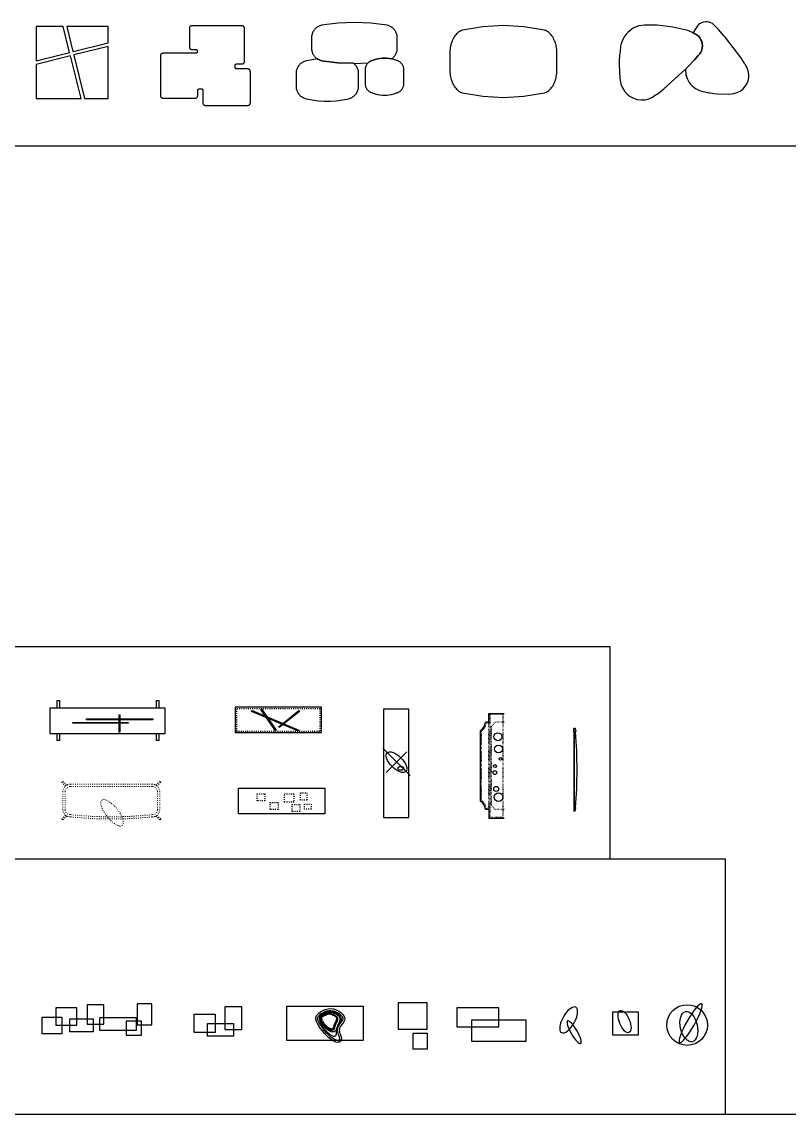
# Model space of a CAD drawing. Extents: x 185064 to 343242, y -369192 to -264966.
# Drawn here: x 218644 to 229290, y -348109 to -332962 of the extents above; entities that cross this region are included whole.
import ezdxf

# ---------------------------------------------------------------- set-up
doc = ezdxf.new("R2010")
doc.units = 0
doc.linetypes.add('ACAD_ISO03W100', pattern=[30, 12, -18])
doc.layers.add('1-门窗线', color=8, linetype='Continuous', lineweight=30)
doc.layers.add('FURN', color=1, linetype='Continuous')
doc.layers.add('J-家具', color=1, linetype='Continuous')

# ---------------------------------------------------------------- blocks, each defined once
blk = doc.blocks.new('A$C598F30D3')
at = {"color": 3, "ltscale": 0.25}
for p, q in [((-543, 21), (-493, 27)), ((-543, 0), (608, 0)), ((-492, 0), (-492, 27)), ((557, 0), (557, 27)), ((608, 21), (558, 27))]:
    blk.add_line(p, q, dxfattribs=at)
at = {"color": 8, "ltscale": 0.25}
for p, q in [((-541, 0), (-540, 2)), ((-495, 2), (-540, 2)), ((-494, 0), (-495, 2)), ((-493, 0), (-493, 27)), ((-493, 5), (558, 5)), ((558, 0), (558, 27)), ((560, 0), (561, 2)), ((561, 2), (605, 2)), ((606, 0), (605, 2))]:
    blk.add_line(p, q, dxfattribs=at)
at = {"color": 6, "ltscale": 0.25}
blk.add_line((558, 0), (558, 27), dxfattribs=at)
at = {"color": 3, "ltscale": 0.25}
for points in [[(-543, 0), (-543, 21)], [(608, 21), (608, 0)]]:
    blk.add_lwpolyline(points, dxfattribs=at)
blk.add_arc((33, -6992), 7038, 85.7199, 94.2801, dxfattribs=at)
blk = doc.blocks.new('A$C27C93FC5')
at = {"layer": '1-门窗线', "color": 3, "start_tangent": (0.37179, 0.928317), "end_tangent": (0.37179, 0.928317)}
blk.add_spline([(463, 278, 360025), (454, 343, 360025), (367, 345, 360025), (293, 326, 360025), (147, 402, 360025), (4, 244, 360025), (26, 99, 360025), (120, 0, 360025), (236, 42, 360025), (463, 278, 360025)], degree=3, dxfattribs=at)
at = {"layer": 'FURN', "color": 8, "lineweight": -2, "ltscale": 3}
blk.add_lwpolyline([(77, 94), (80, 90), (83, 85), (86, 81), (89, 76), (93, 72), (96, 68), (100, 64), (103, 60), (107, 57), (110, 54), (114, 51), (118, 50), (122, 48), (127, 48), (133, 48), (140, 48), (147, 50), (155, 52), (164, 55), (173, 58), (182, 61), (192, 65), (201, 69), (210, 73), (219, 78), (227, 82), (235, 86), (243, 91), (250, 95), (257, 100), (264, 105), (271, 111), (278, 116), (285, 122), (292, 128), (298, 134), (305, 140), (312, 147), (318, 153), (325, 160), (332, 167), (338, 175), (345, 182), (351, 189), (356, 197), (361, 203), (366, 210), (370, 217), (374, 223), (376, 228), (378, 234), (380, 239), (381, 244), (381, 248), (381, 253), (381, 257), (380, 261), (379, 265), (377, 269), (375, 273), (373, 276), (370, 279), (366, 282), (363, 284), (359, 285), (354, 287), (349, 287), (344, 288), (338, 288), (333, 289), (327, 289), (321, 289), (316, 290), (310, 290), (304, 291), (298, 292), (293, 293), (287, 295), (282, 296), (276, 297), (270, 299), (265, 301), (260, 303), (254, 305), (249, 307), (243, 310), (237, 313), (232, 315), (226, 318), (220, 322), (215, 325), (209, 328), (203, 332), (197, 335), (191, 338), (185, 342), (179, 345), (173, 348), (167, 351), (160, 353), (154, 354), (148, 355), (141, 355), (135, 354), (128, 352), (121, 348), (115, 344), (108, 340), (101, 334), (95, 328), (88, 321), (82, 315), (76, 308), (71, 300), (66, 293), (61, 285), (57, 277), (53, 269), (50, 260), (47, 251), (45, 242), (44, 233), (43, 223), (42, 214), (42, 205), (42, 197), (42, 189), (43, 182), (44, 175), (45, 170), (46, 165), (47, 161), (48, 158), (49, 154), (50, 151), (52, 148), (53, 145), (54, 142), (56, 139), (57, 136), (59, 133), (60, 130), (61, 126), (63, 123), (64, 120), (66, 116), (67, 113), (69, 109), (71, 106), (73, 102), (75, 98)], close=True, dxfattribs=at)
for points in [[(310, 193), (308, 189, -0.006749), (307, 188), (304, 183, -0.006353), (303, 182), (300, 176, -0.006341), (300, 175), (296, 170, -0.006619), (295, 169), (291, 163, -0.007161), (291, 162), (286, 156, -0.007978), (285, 155), (281, 150, -0.00912), (280, 148), (275, 143, -0.010385), (274, 142), (269, 137, -0.010709), (268, 135), (263, 130, -0.010546), (262, 129), (257, 124, -0.010146), (255, 123), (250, 119, -0.009531), (249, 118), (243, 113, -0.008739), (242, 112), (236, 108, -0.007818), (235, 107), (229, 103, -0.00682), (228, 103), (222, 99, -0.005886), (221, 98), (214, 94, -0.005473), (214, 94), (207, 90, -0.005482), (206, 89), (199, 85, -0.005835), (198, 85), (191, 82, -0.006602), (190, 81), (184, 78, -0.007956), (183, 77), (176, 74, -0.010271), (175, 74), (169, 72, -0.014363), (167, 71), (162, 69, -0.022711), (158, 68), (154, 67, -0.03946), (147, 66), (143, 66, -0.061192), (132, 66), (129, 67, -0.075222), (116, 71), (113, 72, -0.06769), (104, 79), (101, 82, -0.046789), (95, 88), (93, 91, -0.027719), (90, 95), (88, 100, -0.014793), (86, 102), (83, 108, -0.007153), (83, 109), (80, 115, -0.004086), (79, 116), (76, 124, -0.002721), (76, 124), (72, 132, -0.001918), (72, 132), (69, 141, -0.001395), (68, 141), (65, 149, -0.00102), (65, 149), (62, 157, -0.000713), (62, 157), (59, 164, -0.000406), (59, 164), (56, 170, -0.0011), (56, 171), (54, 175, -0.008144), (53, 177), (52, 181, -0.022084), (51, 184), (50, 188, -0.039952), (49, 195), (48, 197, -0.049456), (48, 206), (48, 209, -0.040205), (50, 216), (50, 219, -0.022314), (52, 223), (53, 227, -0.008242), (53, 228), (55, 233, -0.001335), (55, 233), (58, 239, -0.001509), (58, 240), (61, 247, -0.002652), (61, 247), (64, 255, -0.003799), (65, 256), (68, 264, -0.005207), (68, 265), (72, 273, -0.007165), (73, 274), (77, 282, -0.01016), (77, 283), (81, 291, -0.015186), (83, 293), (87, 299, -0.023282), (89, 303), (93, 308, -0.031125), (96, 312), (100, 316, -0.038875), (105, 320), (109, 323, -0.045554), (116, 327), (120, 329, -0.048254), (128, 332), (131, 333, -0.04502), (139, 334), (143, 335, -0.036816), (150, 335), (153, 334, -0.026445), (158, 334), (162, 333, -0.017339), (165, 333), (169, 332, -0.013548), (171, 331), (175, 330, -0.011131), (177, 329), (181, 328, -0.008917), (183, 327), (187, 325, -0.006934), (188, 325), (193, 323, -0.005184), (194, 323), (198, 321, -0.003655), (199, 320), (204, 318, -0.002324), (204, 318), (209, 315, -0.001161), (209, 315), (215, 313, -0.000115), (215, 313), (220, 310), (226, 307), (231, 305), (236, 302), (241, 300), (246, 298), (249, 297), (253, 296), (256, 295), (259, 294), (262, 293), (265, 293), (269, 292, -0.001981), (269, 292), (272, 291, -0.00643), (273, 291), (276, 290, -0.011698), (278, 289), (281, 289, -0.016152), (283, 288), (286, 287, -0.021124), (289, 285), (291, 285, -0.027134), (295, 282), (297, 281, -0.033842), (302, 278), (303, 276, -0.040231), (308, 271), (310, 270, -0.044577), (314, 264), (315, 262, -0.04524), (319, 255), (319, 253, -0.042784), (321, 246), (322, 244, -0.039971), (322, 237), (323, 235, -0.034721), (322, 229), (322, 227, -0.028249), (321, 222), (321, 219, -0.02214), (320, 215), (319, 212, -0.017055), (318, 210), (316, 206, -0.01307), (315, 204), (314, 201, -0.010028), (313, 199), (311, 195, -0.007834)], [(291, 189), (289, 184, -0.006749), (288, 183), (285, 178, -0.006353), (285, 178), (282, 172, -0.006341), (281, 172), (278, 166, -0.006619), (277, 166), (273, 160, -0.007161), (273, 159), (269, 154, -0.007978), (268, 153), (264, 147, -0.00912), (263, 147), (259, 141, -0.010385), (258, 140), (253, 135, -0.010709), (252, 134), (247, 130, -0.010546), (247, 129), (242, 124, -0.010146), (241, 123), (236, 119, -0.009531), (235, 118), (229, 114, -0.008739), (228, 114), (223, 109, -0.007818), (222, 109), (216, 105, -0.00682), (215, 104), (209, 100, -0.005886), (209, 100), (202, 96, -0.005473), (201, 96), (195, 92, -0.005482), (194, 92), (187, 88, -0.005835), (187, 88), (180, 84, -0.006602), (179, 84), (173, 81, -0.007956), (172, 80), (166, 77, -0.010271), (165, 77), (159, 75, -0.014363), (158, 74), (153, 73, -0.022711), (151, 72), (146, 71, -0.03946), (142, 70), (139, 70, -0.061192), (132, 70), (129, 71, -0.075222), (121, 73), (119, 75, -0.06769), (113, 79), (110, 81, -0.046789), (107, 85), (104, 88, -0.027719), (103, 91), (100, 95, -0.014793), (99, 97), (96, 102, -0.007153), (96, 103), (93, 110, -0.004086), (93, 110), (89, 117, -0.002721), (89, 118), (86, 126, -0.001918), (86, 126), (82, 134, -0.001395), (82, 134), (78, 143, -0.00102), (78, 143), (75, 151, -0.000713), (75, 151), (72, 158, -0.000406), (72, 158), (70, 164, -0.0011), (69, 164), (67, 169, -0.008144), (67, 170), (66, 173, -0.022084), (65, 176), (64, 179, -0.039952), (63, 183), (63, 186, -0.049456), (63, 191), (63, 194, -0.040205), (64, 198), (65, 201, -0.022314), (65, 204), (67, 207, -0.008242), (67, 208), (69, 213, -0.001335), (69, 213), (71, 219, -0.001509), (72, 219), (74, 227, -0.002652), (74, 227), (78, 235, -0.003799), (78, 235), (81, 243, -0.005207), (82, 244), (85, 252, -0.007165), (86, 252), (90, 260, -0.01016), (90, 261), (94, 268, -0.015186), (95, 270), (99, 276, -0.023282), (100, 278), (104, 283, -0.031125), (106, 286), (110, 289, -0.038875), (113, 292), (117, 295, -0.045554), (121, 297), (125, 299, -0.048254), (129, 301), (133, 302, -0.04502), (138, 303), (141, 303, -0.036816), (145, 303), (149, 303, -0.026445), (152, 303), (156, 302, -0.017339), (158, 302), (161, 301, -0.013548), (163, 300), (167, 299, -0.011131), (168, 299), (172, 297, -0.008917), (173, 297), (177, 295, -0.006934), (178, 295), (183, 293, -0.005184), (183, 293), (188, 291, -0.003655), (188, 290), (193, 288, -0.002324), (193, 288), (198, 286, -0.001161), (198, 286), (204, 283, -0.000115), (204, 283), (209, 280), (215, 278), (220, 275), (226, 273), (231, 270), (236, 268), (240, 267), (244, 265), (248, 264), (251, 263), (255, 262), (258, 262), (262, 261, -0.001981), (262, 261), (265, 260, -0.00643), (266, 260), (269, 259, -0.011698), (270, 259), (272, 258, -0.016152), (274, 257), (276, 257, -0.021124), (278, 256), (280, 255, -0.027134), (283, 253), (284, 252, -0.033842), (287, 250), (289, 249, -0.040231), (292, 246), (293, 245, -0.044577), (296, 241), (297, 240, -0.04524), (299, 235), (299, 234, -0.042784), (301, 229), (301, 227, -0.039971), (301, 223), (301, 221, -0.034721), (301, 217), (301, 215, -0.028249), (301, 212), (300, 210, -0.02214), (299, 207), (298, 205, -0.017055), (298, 203), (297, 200, -0.01307), (296, 198), (294, 195, -0.010028), (294, 194), (292, 189, -0.007834)]]:
    blk.add_lwpolyline(points, format="xyb", close=True, dxfattribs=at)
at = {"layer": 'FURN', "color": 3, "lineweight": -2, "ltscale": 3}
blk.add_lwpolyline([(273, 193), (271, 188, -0.006749), (271, 188), (268, 183, -0.006353), (267, 183), (264, 177, -0.006341), (264, 177), (260, 172, -0.006619), (260, 171), (256, 166, -0.007161), (256, 165), (252, 160, -0.007978), (251, 159), (247, 154, -0.00912), (247, 153), (242, 148, -0.010385), (242, 147), (237, 142, -0.010709), (237, 142), (232, 137, -0.010546), (231, 137), (226, 132, -0.010146), (226, 132), (221, 127, -0.009531), (220, 127), (215, 123, -0.008739), (214, 122), (209, 118, -0.007818), (208, 118), (202, 114, -0.00682), (202, 114), (196, 110, -0.005886), (195, 110), (189, 106, -0.005473), (189, 105), (182, 101, -0.005482), (181, 101), (175, 98, -0.005835), (174, 97), (168, 94, -0.006602), (167, 94), (161, 91, -0.007956), (160, 90), (154, 88, -0.010271), (154, 88), (148, 85, -0.014363), (147, 85), (142, 83, -0.022711), (141, 83), (137, 82, -0.03946), (135, 82), (131, 81, -0.061192), (128, 82), (125, 82, -0.075222), (121, 83), (118, 85, -0.06769), (115, 87), (113, 89, -0.046789), (111, 91), (109, 94, -0.027719), (108, 96), (105, 100, -0.014793), (105, 101), (102, 106, -0.007153), (102, 107), (99, 113, -0.004086), (99, 113), (95, 121, -0.002721), (95, 121), (92, 129, -0.001918), (92, 129), (88, 138, -0.001395), (88, 138), (85, 146, -0.00102), (85, 146), (81, 154, -0.000713), (81, 154), (78, 161, -0.000406), (78, 161), (76, 167, -0.0011), (76, 167), (74, 172, -0.008144), (74, 172), (72, 176, -0.022084), (72, 177), (71, 180, -0.039952), (71, 182), (70, 185, -0.049456), (70, 188), (70, 191, -0.040205), (71, 193), (72, 196, -0.022314), (72, 197), (73, 201, -0.008242), (73, 201), (75, 206, -0.001335), (75, 206), (78, 212, -0.001509), (78, 212), (81, 219, -0.002652), (81, 220), (84, 227, -0.003799), (84, 228), (88, 236, -0.005207), (88, 236), (91, 244, -0.007165), (92, 244), (95, 252, -0.01016), (96, 253), (100, 260, -0.015186), (100, 261), (104, 267, -0.023282), (105, 268), (108, 273, -0.031125), (110, 274), (113, 278, -0.038875), (115, 279), (119, 282, -0.045554), (121, 283), (124, 285, -0.048254), (127, 286), (130, 287, -0.04502), (133, 287), (136, 288, -0.036816), (138, 288), (142, 287, -0.026445), (143, 287), (147, 287, -0.017339), (148, 286), (152, 285, -0.013548), (153, 285), (157, 284, -0.011131), (157, 284), (161, 282, -0.008917), (162, 282), (166, 281, -0.006934), (167, 280), (171, 278, -0.005184), (171, 278), (176, 276, -0.003655), (176, 276), (181, 274, -0.002324), (181, 274), (186, 271, -0.001161), (186, 271), (192, 269, -0.000115), (192, 269), (197, 266), (203, 263), (209, 261), (214, 258), (219, 256), (225, 254), (229, 252), (234, 250), (238, 249), (242, 248), (246, 247), (249, 246), (253, 246, -0.001981), (253, 245), (256, 245, -0.00643), (256, 245), (259, 244, -0.011698), (260, 244), (262, 243, -0.016152), (263, 243), (265, 242, -0.021124), (266, 241), (268, 241, -0.027134), (269, 240), (271, 239, -0.033842), (273, 238), (274, 237, -0.040231), (275, 235), (277, 234, -0.044577), (278, 232), (279, 230, -0.04524), (280, 228), (280, 227, -0.042784), (281, 225), (281, 223, -0.039971), (282, 221), (282, 219, -0.034721), (282, 217), (281, 215, -0.028249), (281, 213), (281, 211, -0.02214), (280, 209), (279, 207, -0.017055), (279, 206), (278, 202, -0.01307), (277, 202), (276, 198, -0.010028), (276, 198), (273, 193, -0.007834)], format="xyb", close=True, dxfattribs=at)
at = {"layer": 'FURN', "color": 8, "lineweight": -2, "ltscale": 3}
blk.add_open_spline([(438, 288, 360025), (439, 289, 360025), (439, 290, 360025), (440, 292, 360025), (440, 294, 360025), (441, 298, 360025), (441, 301, 360025), (440, 306, 360025), (440, 309, 360025), (439, 315, 360025), (438, 318, 360025), (436, 321, 360025), (435, 322, 360025), (435, 323, 360025), (434, 324, 360025), (434, 324, 360025), (434, 324, 360025), (433, 325, 360025), (433, 325, 360025), (432, 325, 360025), (432, 326, 360025), (430, 327, 360025), (429, 327, 360025), (427, 327, 360025), (425, 328, 360025), (420, 328, 360025), (416, 328, 360025), (407, 327, 360025), (402, 327, 360025), (391, 324, 360025), (386, 323, 360025), (376, 320, 360025), (371, 318, 360025), (362, 315, 360025), (358, 313, 360025), (347, 309, 360025), (341, 307, 360025), (327, 303, 360025), (320, 301, 360025), (309, 299, 360025), (305, 299, 360025), (299, 298, 360025), (296, 298, 360025), (291, 299, 360025), (289, 299, 360025), (285, 299, 360025), (284, 300, 360025), (278, 301, 360025), (274, 301, 360025), (262, 305, 360025), (254, 309, 360025), (239, 316, 360025), (232, 321, 360025), (218, 330, 360025), (212, 335, 360025), (199, 344, 360025), (193, 349, 360025), (181, 357, 360025), (175, 361, 360025), (165, 368, 360025), (160, 370, 360025), (153, 373, 360025), (150, 374, 360025), (147, 375, 360025), (145, 375, 360025), (143, 376, 360025), (142, 376, 360025), (141, 376, 360025), (140, 376, 360025), (137, 376, 360025), (135, 376, 360025), (129, 375, 360025), (126, 374, 360025), (118, 371, 360025), (114, 369, 360025), (106, 363, 360025), (101, 360, 360025), (89, 349, 360025), (81, 340, 360025), (66, 320, 360025), (58, 309, 360025), (46, 285, 360025), (41, 273, 360025), (35, 255, 360025), (33, 249, 360025), (28, 231, 360025), (27, 219, 360025), (26, 197, 360025), (26, 186, 360025), (30, 164, 360025), (33, 152, 360025), (39, 135, 360025), (42, 129, 360025), (46, 119, 360025), (48, 115, 360025), (54, 102, 360025), (59, 93, 360025), (69, 76, 360025), (75, 68, 360025), (87, 53, 360025), (93, 46, 360025), (103, 37, 360025), (107, 34, 360025), (115, 30, 360025), (118, 28, 360025), (123, 27, 360025), (124, 26, 360025), (127, 26, 360025), (129, 26, 360025), (134, 25, 360025), (136, 25, 360025), (144, 26, 360025), (150, 28, 360025), (163, 32, 360025), (170, 35, 360025), (184, 42, 360025), (192, 46, 360025), (207, 55, 360025), (214, 60, 360025), (230, 70, 360025), (237, 75, 360025), (260, 89, 360025), (274, 99, 360025), (312, 128, 360025), (334, 146, 360025), (374, 185, 360025), (391, 205, 360025), (419, 246, 360025), (430, 267, 360025), (438, 288, 360025)], degree=3, knots=[0, 0, 0, 0, 1.078171, 1.078171, 3.234512, 3.234512, 5.390853, 5.390853, 8.424616, 8.424616, 11.458379, 11.458379, 13.382765, 13.382765, 14.299014, 14.299014, 15.206393, 15.206393, 16.113771, 16.113771, 17.928529, 17.928529, 19.743287, 19.743287, 21.558045, 21.558045, 25.257253, 25.257253, 28.956462, 28.956462, 32.65567, 32.65567, 35.638335, 35.638335, 38.620999, 38.620999, 42.798236, 42.798236, 46.975472, 46.975472, 48.890275, 48.890275, 50.339784, 50.339784, 51.340851, 51.340851, 52.341918, 52.341918, 54.344051, 54.344051, 59.077859, 59.077859, 63.811666, 63.811666, 68.545473, 68.545473, 73.279281, 73.279281, 78.013088, 78.013088, 82.746895, 82.746895, 85.404508, 85.404508, 86.941074, 86.941074, 88.214439, 88.214439, 89.487804, 89.487804, 92.034535, 92.034535, 96.335825, 96.335825, 100.637116, 100.637116, 104.938407, 104.938407, 113.136293, 113.136293, 121.334178, 121.334178, 129.532064, 129.532064, 133.509937, 133.509937, 142.272976, 142.272976, 151.036014, 151.036014, 159.799052, 159.799052, 164.273665, 164.273665, 167.439043, 167.439043, 173.769798, 173.769798, 180.418213, 180.418213, 187.066627, 187.066627, 191.713101, 191.713101, 196.359574, 196.359574, 197.744915, 197.744915, 200.515598, 200.515598, 203.28628, 203.28628, 208.806381, 208.806381, 214.326481, 214.326481, 219.846582, 219.846582, 225.366682, 225.366682, 230.886782, 230.886782, 241.926983, 241.926983, 261.552148, 261.552148, 281.177312, 281.177312, 298.154201, 298.154201, 298.154201, 298.154201], dxfattribs=at)
blk = doc.blocks.new('A$C4BF02FEC')
at = {"layer": 'J-家具', "color": 3}
for p, q in [((204, 538), (204, 0)), ((0, 266), (401, 266))]:
    blk.add_line(p, q, dxfattribs=at)
for centre, major_axis, ratio in [((201, 266), (0, 183), 0.472659), ((183, 163), (-29.7, 29), 0.622261)]:
    blk.add_ellipse(centre, major_axis=major_axis, ratio=ratio, dxfattribs=at)
blk.add_ellipse((182, 169), major_axis=(-29.7, 29), ratio=0.622261, start_param=0.778419, end_param=3.726656, dxfattribs=at)
blk = doc.blocks.new('A$C3A7E4C44')
at = {"color": 3}
blk.add_wipeout([(550, 0), (200, 0), (200, 200), (120, 200), (113, 245), (98, 288), (84, 314), (59, 349), (33, 375), (0, 400), (0, 2000), (42, 2033), (60, 2052), (84, 2086), (109, 2143), (118, 2181), (120, 2200), (200, 2200), (200, 2400), (550, 2400)], dxfattribs=at)
for p, q in [((200, 2200), (120, 2200)), ((0, 2000), (0, 400)), ((200, 200), (120, 200))]:
    blk.add_line(p, q, dxfattribs=at)
at = {"color": 3, "linetype": 'ACAD_ISO03W100'}
for p, q in [((200, 2180), (138, 2180)), ((200, 200), (200, 2200)), ((343, 2200), (250, 2097)), ((250, 2097), (250, 303)), ((550, 2200), (343, 2200)), ((20, 1989), (20, 411)), ((343, 200), (250, 303)), ((200, 220), (138, 220)), ((550, 200), (343, 200))]:
    blk.add_line(p, q, dxfattribs=at)
at = {"color": 3}
for points in [[(200, 2200), (200, 2400), (550, 2400)], [(200, 200), (200, 0), (550, 0)]]:
    blk.add_lwpolyline(points, dxfattribs=at)
at = {"color": 3, "linetype": 'ACAD_ISO03W100'}
blk.add_lwpolyline([(220, 20), (530, 20), (530, 2380), (220, 2380)], close=True, dxfattribs=at)
at = {"color": 3}
for centre, radius in [((407, 1866), 91.8), ((420, 1584), 88.5), ((467, 1358), 29.9), ((336, 1043), 43.7), ((340, 1192), 34.5), ((368, 669), 57.6), ((423, 481), 99)]:
    blk.add_circle(centre, radius, dxfattribs=at)
for centre, start, end in [((-137, 2218), 302.1142, 355.9583), ((-137, 182), 4.0417, 57.8858)]:
    blk.add_arc(centre, 258, start, end, dxfattribs=at)
at = {"color": 3, "linetype": 'ACAD_ISO03W100'}
for centre, start, end in [((-137, 2218), 304.4272, 352.0991), ((-137, 182), 7.9009, 55.5728)]:
    blk.add_arc(centre, 278, start, end, dxfattribs=at)
blk = doc.blocks.new('A$C2D7F7E38')
at = {"color": 3, "lineweight": 0}
for points in [[(6, 597), (0, 603), (16, 619), (25, 609)], [(1364, 597), (1374, 603), (1358, 619), (1348, 609)], [(16, 486), (16, 477)], [(16, 467), (16, 477)], [(28, 575), (19, 584)], [(22, 515), (19, 508), (19, 505)], [(38, 543), (35, 537), (32, 534)], [(38, 597), (44, 591)], [(51, 553), (41, 562)], [(47, 493), (44, 477), (44, 467)], [(60, 562), (57, 559), (51, 556)], [(60, 521), (54, 512)], [(57, 575), (66, 565)], [(82, 540), (73, 534)], [(88, 575), (85, 575), (76, 568)], [(133, 549), (114, 549), (101, 546)], [(114, 578), (107, 578)], [(114, 578), (133, 578)], [(152, 578), (164, 578)], [(164, 549), (152, 549)], [(183, 578), (193, 578)], [(193, 549), (183, 549)], [(212, 578), (224, 578)], [(224, 549), (212, 549)], [(243, 578), (256, 578)], [(256, 549), (243, 549)], [(272, 578), (284, 578)], [(284, 549), (272, 549)], [(303, 578), (316, 578)], [(316, 549), (303, 549)], [(332, 578), (344, 578)], [(344, 549), (332, 549)], [(363, 578), (376, 578)], [(376, 549), (363, 549)], [(392, 578), (404, 578)], [(404, 549), (392, 549)], [(423, 578), (436, 578)], [(436, 549), (423, 549)], [(455, 578), (464, 578)], [(464, 549), (455, 549)], [(483, 578), (496, 578)], [(496, 549), (483, 549)], [(515, 578), (524, 578)], [(524, 549), (515, 549)], [(543, 578), (556, 578)], [(556, 549), (543, 549)], [(575, 578), (587, 578)], [(587, 549), (575, 549)], [(603, 578), (616, 578)], [(616, 549), (603, 549)], [(635, 578), (647, 578)], [(647, 549), (635, 549)], [(663, 578), (676, 578)], [(676, 549), (663, 549)], [(695, 578), (707, 578)], [(707, 549), (695, 549)], [(726, 578), (736, 578)], [(736, 549), (726, 549)], [(755, 578), (767, 578)], [(767, 549), (755, 549)], [(786, 578), (796, 578)], [(796, 549), (786, 549)], [(815, 578), (827, 578)], [(827, 549), (815, 549)], [(846, 578), (859, 578)], [(859, 549), (846, 549)], [(875, 578), (887, 578)], [(887, 549), (875, 549)], [(906, 578), (919, 578)], [(919, 549), (906, 549)], [(935, 578), (947, 578)], [(947, 549), (935, 549)], [(966, 578), (979, 578)], [(979, 549), (966, 549)], [(998, 578), (1007, 578)], [(1007, 549), (998, 549)], [(1026, 578), (1039, 578)], [(1039, 549), (1026, 549)], [(1058, 578), (1067, 578)], [(1067, 549), (1058, 549)], [(1086, 578), (1099, 578)], [(1099, 549), (1086, 549)], [(1118, 578), (1131, 578)], [(1131, 549), (1118, 549)], [(1146, 578), (1159, 578)], [(1159, 549), (1146, 549)], [(1178, 578), (1191, 578)], [(1191, 549), (1178, 549)], [(1206, 578), (1219, 578)], [(1219, 549), (1206, 549)], [(1238, 578), (1257, 578)], [(1273, 546), (1257, 549), (1238, 549)], [(1266, 578), (1257, 578)], [(1295, 568), (1288, 575), (1282, 575)], [(1298, 534), (1288, 540)], [(1314, 575), (1304, 565)], [(1320, 556), (1317, 559), (1311, 562)], [(1317, 512), (1311, 521)], [(1323, 553), (1329, 562)], [(1326, 477), (1323, 493)], [(1336, 597), (1326, 591)], [(1326, 467), (1326, 477)], [(1339, 534), (1339, 537), (1333, 543)], [(1342, 575), (1352, 584)], [(1352, 505), (1352, 508), (1348, 515)], [(1358, 477), (1355, 486)], [(1358, 477), (1358, 467)], [(16, 436), (16, 448)], [(16, 407), (16, 420)], [(16, 376), (16, 388)], [(16, 347), (16, 357)], [(16, 316), (16, 328)], [(44, 448), (44, 436)], [(44, 420), (44, 407)], [(44, 388), (44, 376)], [(44, 357), (44, 347)], [(44, 328), (44, 316)], [(543, 338), (543, 332), (543, 328)], [(543, 309), (543, 300), (543, 297)], [(556, 360), (553, 354)], [(562, 363), (556, 360)], [(591, 366), (587, 366), (578, 366)], [(619, 360), (616, 360), (609, 363)], [(647, 344), (638, 351)], [(673, 328), (666, 332), (663, 335)], [(695, 309), (685, 319)], [(1326, 436), (1326, 448)], [(1326, 407), (1326, 420)], [(1326, 376), (1326, 388)], [(1326, 347), (1326, 357)], [(1326, 316), (1326, 328)], [(1358, 448), (1358, 436)], [(1358, 420), (1358, 407)], [(1358, 388), (1358, 376)], [(1358, 357), (1358, 347)], [(1358, 328), (1358, 316)], [(16, 287), (16, 297)], [(16, 256), (16, 268)], [(16, 227), (16, 237)], [(16, 227), (16, 218)], [(19, 199), (19, 196), (22, 189)], [(32, 174), (35, 167), (38, 164)], [(51, 152), (41, 142)], [(44, 297), (44, 287)], [(44, 268), (44, 256)], [(44, 237), (44, 227), (47, 212)], [(51, 152), (57, 145), (60, 142)], [(54, 193), (60, 183)], [(73, 171), (82, 164)], [(101, 158), (117, 158), (136, 155)], [(152, 155), (164, 152)], [(183, 152), (196, 152)], [(546, 281), (549, 268)], [(556, 253), (559, 246), (562, 240)], [(568, 224), (575, 212)], [(584, 196), (591, 186)], [(600, 171), (606, 161)], [(717, 291), (711, 297)], [(739, 268), (729, 278)], [(758, 246), (758, 249), (752, 256)], [(777, 221), (774, 227), (771, 231)], [(796, 196), (789, 208)], [(812, 171), (805, 183)], [(824, 145), (821, 155)], [(1178, 152), (1187, 152)], [(1206, 152), (1219, 155)], [(1238, 155), (1254, 158), (1269, 158)], [(1288, 164), (1298, 171)], [(1311, 183), (1317, 193)], [(1311, 142), (1317, 145), (1320, 152)], [(1323, 212), (1326, 227), (1326, 237)], [(1323, 152), (1329, 142)], [(1326, 287), (1326, 297)], [(1326, 256), (1326, 268)], [(1333, 164), (1339, 167), (1339, 174)], [(1348, 189), (1352, 196), (1352, 199)], [(1355, 218), (1358, 227)], [(1358, 297), (1358, 287)], [(1358, 268), (1358, 256)], [(1358, 237), (1358, 227)], [(6, 107), (0, 101), (16, 85), (25, 95)], [(28, 129), (19, 120)], [(38, 107), (44, 117)], [(57, 129), (66, 139)], [(76, 136), (85, 133), (88, 129)], [(107, 126), (114, 126)], [(114, 126), (136, 126)], [(152, 123), (164, 123)], [(183, 120), (196, 120)], [(212, 148), (224, 148)], [(212, 120), (224, 117)], [(243, 145), (256, 145)], [(243, 117), (256, 117)], [(272, 145), (284, 142)], [(272, 114), (284, 114)], [(303, 142), (316, 142)], [(303, 111), (316, 111)], [(332, 139), (344, 139)], [(332, 111), (344, 107)], [(363, 136), (376, 136)], [(363, 107), (376, 107)], [(392, 136), (401, 136), (404, 133)], [(392, 104), (401, 104), (404, 104)], [(423, 133), (436, 133)], [(423, 104), (436, 104)], [(455, 133), (464, 133)], [(455, 104), (464, 101)], [(483, 133), (496, 133)], [(483, 101), (496, 101)], [(515, 133), (527, 133)], [(515, 101), (527, 101)], [(543, 129), (556, 129)], [(543, 101), (556, 101)], [(575, 129), (587, 129)], [(575, 101), (587, 98)], [(603, 129), (616, 129)], [(603, 98), (616, 98)], [(616, 148), (622, 142), (625, 136)], [(635, 129), (647, 129)], [(635, 123), (638, 120), (644, 114)], [(635, 98), (647, 98)], [(657, 101), (663, 92)], [(663, 126), (676, 126)], [(663, 98), (676, 98)], [(676, 79), (685, 69)], [(695, 126), (707, 126)], [(695, 98), (707, 98)], [(698, 60), (707, 51)], [(723, 41), (726, 35), (733, 32)], [(726, 129), (736, 129)], [(726, 98), (736, 98)], [(748, 22), (758, 16)], [(755, 129), (767, 129)], [(755, 98), (767, 98)], [(774, 9), (777, 9), (786, 6)], [(786, 129), (796, 129)], [(786, 98), (796, 101)], [(802, 3), (805, 0), (815, 0)], [(815, 129), (827, 129)], [(815, 101), (827, 101)], [(837, 117), (837, 123), (834, 129)], [(834, 6), (837, 9), (843, 13)], [(846, 88), (843, 101)], [(846, 133), (859, 133)], [(846, 101), (859, 101)], [(849, 28), (853, 38), (853, 41)], [(853, 60), (853, 66), (853, 73)], [(875, 133), (887, 133)], [(875, 101), (887, 101)], [(906, 133), (919, 133)], [(906, 101), (919, 104)], [(935, 133), (947, 133)], [(935, 104), (947, 104)], [(966, 133), (969, 136), (979, 136)], [(966, 104), (973, 104), (979, 104)], [(995, 136), (1007, 136)], [(995, 107), (1007, 107)], [(1026, 139), (1039, 139)], [(1026, 107), (1039, 111)], [(1058, 142), (1067, 142)], [(1058, 111), (1067, 111)], [(1086, 142), (1099, 145)], [(1086, 114), (1099, 114)], [(1118, 145), (1127, 145)], [(1118, 117), (1127, 117)], [(1146, 148), (1159, 148)], [(1146, 117), (1159, 120)], [(1178, 120), (1187, 120)], [(1206, 123), (1219, 123)], [(1238, 126), (1257, 126)], [(1257, 126), (1266, 126)], [(1282, 129), (1288, 133), (1295, 136)], [(1314, 129), (1304, 139)], [(1336, 107), (1326, 117)], [(1342, 129), (1352, 120)], [(1364, 107), (1374, 101), (1358, 85), (1348, 95)]]:
    blk.add_lwpolyline(points, dxfattribs=at)

msp = doc.modelspace()

# ---------------------------------------------------------------- linework, layer by layer
at = {"color": 8}
for p, q in [((185064, -334680), (230548, -334680)), ((185064, -341625), (226805, -341625)), ((226805, -344570), (226805, -341625)), ((185064, -344570), (228401, -344570)), ((228401, -344570), (228401, -348109)), ((185064, -348109), (285395, -348109))]:
    msp.add_line(p, q, dxfattribs=at)
at = {"color": 3}
for points in [[(219217, -333027), (219216, -333026), (218844, -333026), (218843, -333027), (218843, -333501), (218844, -333502), (219306, -333387), (219306, -333386)], [(219843, -333027), (219842, -333026), (219267, -333026), (219266, -333027), (219353, -333374), (219354, -333375), (219842, -333253), (219843, -333252)], [(221698, -333545), (221700, -333545), (221703, -333545), (221705, -333545), (221707, -333544), (221709, -333543), (221711, -333543), (221713, -333542), (221715, -333541), (221717, -333539), (221719, -333538), (221721, -333537), (221723, -333535), (221724, -333533), (221726, -333532), (221727, -333530), (221728, -333528), (221729, -333526), (221730, -333524), (221731, -333521), (221732, -333519), (221732, -333517), (221733, -333515), (221733, -333513), (221733, -333510), (221733, -333051), (221733, -333048), (221733, -333046), (221732, -333044), (221732, -333041), (221731, -333039), (221730, -333037), (221729, -333035), (221728, -333033), (221727, -333031), (221726, -333029), (221724, -333027), (221723, -333026), (221721, -333024), (221719, -333023), (221717, -333021), (221715, -333020), (221713, -333019), (221711, -333018), (221709, -333017), (221707, -333017), (221705, -333016), (221703, -333016), (221700, -333016), (221698, -333015), (221003, -333015), (221001, -333016), (220999, -333016), (220997, -333016), (220994, -333017), (220992, -333017), (220990, -333018), (220988, -333019), (220986, -333020), (220984, -333021), (220982, -333023), (220980, -333024), (220979, -333026), (220977, -333027), (220976, -333029), (220974, -333031), (220973, -333033), (220972, -333035), (220971, -333037), (220970, -333039), (220970, -333041), (220969, -333044), (220969, -333046), (220968, -333048), (220968, -333051), (220968, -333310), (220968, -333312), (220969, -333314), (220969, -333317), (220970, -333319), (220970, -333321), (220971, -333324), (220972, -333326), (220973, -333328), (220975, -333330), (220976, -333332), (220978, -333334), (220979, -333335), (220981, -333337), (220983, -333338), (220985, -333340), (220987, -333341), (220989, -333342), (220992, -333343), (220994, -333343), (220996, -333344), (220999, -333344), (221001, -333345), (221003, -333345), (221061, -333345), (221067, -333346), (221071, -333350), (221075, -333354), (221076, -333359), (221076, -333362), (221076, -333383), (221075, -333389), (221071, -333393), (221067, -333397), (221062, -333398), (221059, -333398), (220601, -333398), (220599, -333398), (220597, -333399), (220594, -333399), (220592, -333400), (220590, -333400), (220587, -333401), (220585, -333402), (220583, -333404), (220581, -333405), (220579, -333406), (220577, -333408), (220576, -333410), (220574, -333411), (220573, -333413), (220571, -333415), (220570, -333417), (220569, -333419), (220568, -333422), (220568, -333424), (220567, -333426), (220567, -333429), (220566, -333431), (220566, -333433), (220566, -333983), (220566, -333986), (220567, -333988), (220567, -333990), (220568, -333992), (220568, -333995), (220569, -333997), (220570, -333999), (220571, -334001), (220572, -334003), (220574, -334005), (220575, -334006), (220577, -334008), (220578, -334010), (220580, -334011), (220582, -334012), (220584, -334014), (220586, -334015), (220588, -334016), (220590, -334017), (220592, -334017), (220595, -334018), (220597, -334018), (220599, -334018), (220601, -334018), (221050, -334018), (221052, -334018), (221055, -334018), (221057, -334018), (221059, -334017), (221062, -334016), (221064, -334015), (221066, -334014), (221068, -334013), (221070, -334012), (221072, -334010), (221074, -334009), (221075, -334007), (221077, -334005), (221078, -334004), (221080, -334002), (221081, -333999), (221082, -333997), (221083, -333995), (221084, -333993), (221084, -333990), (221085, -333988), (221085, -333986), (221085, -333983), (221085, -333906), (221086, -333901), (221089, -333897), (221093, -333893), (221097, -333891), (221101, -333891), (221140, -333891), (221145, -333892), (221149, -333895), (221152, -333899), (221154, -333903), (221155, -333907), (221155, -334085), (221155, -334088), (221155, -334090), (221156, -334092), (221156, -334095), (221157, -334097), (221158, -334099), (221159, -334101), (221160, -334103), (221161, -334105), (221163, -334107), (221164, -334109), (221166, -334111), (221168, -334112), (221170, -334114), (221172, -334115), (221174, -334116), (221176, -334117), (221178, -334118), (221181, -334119), (221183, -334119), (221185, -334120), (221188, -334120), (221190, -334120), (221779, -334120), (221782, -334120), (221784, -334120), (221787, -334119), (221789, -334119), (221791, -334118), (221793, -334117), (221796, -334116), (221798, -334115), (221800, -334114), (221802, -334112), (221803, -334111), (221805, -334109), (221807, -334107), (221808, -334105), (221809, -334103), (221811, -334101), (221812, -334099), (221812, -334097), (221813, -334095), (221814, -334092), (221814, -334090), (221814, -334088), (221815, -334085), (221815, -333650), (221814, -333648), (221814, -333646), (221814, -333644), (221813, -333641), (221813, -333639), (221812, -333637), (221811, -333635), (221810, -333633), (221809, -333631), (221807, -333629), (221806, -333627), (221804, -333626), (221803, -333624), (221801, -333623), (221799, -333621), (221797, -333620), (221795, -333619), (221793, -333618), (221791, -333617), (221789, -333617), (221786, -333616), (221784, -333616), (221782, -333615), (221779, -333615), (221619, -333615), (221614, -333614), (221609, -333610), (221606, -333606), (221604, -333601), (221604, -333598), (221604, -333560), (221606, -333555), (221609, -333550), (221614, -333547), (221619, -333545), (221622, -333545)], [(223847, -333374), (223850, -333362), (223852, -333350), (223853, -333338), (223853, -333326), (223853, -333183), (223853, -333170), (223852, -333159), (223850, -333147), (223847, -333135), (223843, -333123), (223839, -333112), (223834, -333101), (223828, -333091), (223821, -333081), (223814, -333071), (223806, -333062), (223798, -333053), (223789, -333045), (223779, -333038), (223769, -333031), (223759, -333025), (223748, -333020), (223737, -333015), (223726, -333011), (223714, -333008), (223487, -332981), (223258, -332972), (223030, -332981), (222803, -333008), (222791, -333011), (222780, -333015), (222769, -333020), (222758, -333025), (222747, -333031), (222738, -333038), (222728, -333045), (222719, -333053), (222711, -333062), (222703, -333071), (222696, -333081), (222689, -333091), (222683, -333101), (222678, -333112), (222674, -333123), (222670, -333135), (222667, -333147), (222665, -333159), (222664, -333170), (222664, -333183), (222664, -333326), (222664, -333338), (222665, -333350), (222667, -333362), (222670, -333374), (222674, -333386), (222678, -333397), (222683, -333408), (222689, -333418), (222696, -333428), (222703, -333438), (222711, -333447), (222719, -333456), (222728, -333464), (222738, -333471), (222747, -333478), (222758, -333484), (222769, -333489), (222780, -333494), (222791, -333498), (222803, -333501), (223030, -333528), (223246, -333536), (223258, -333537), (223449, -333529), (223456, -333523), (223464, -333517), (223472, -333512), (223480, -333507), (223489, -333502), (223498, -333499), (223507, -333496), (223516, -333493), (223547, -333483), (223578, -333475), (223610, -333469), (223643, -333466), (223675, -333465), (223707, -333466), (223740, -333469), (223773, -333475), (223779, -333471), (223789, -333464), (223798, -333456), (223806, -333447), (223814, -333438), (223821, -333428), (223828, -333418), (223834, -333408), (223839, -333397), (223843, -333386)], [(226067, -333385), (226067, -333363), (226065, -333342), (226063, -333321), (226059, -333301), (226055, -333280), (226049, -333260), (226043, -333241), (226036, -333223), (226027, -333205), (226018, -333188), (226009, -333171), (225998, -333156), (225987, -333142), (225975, -333129), (225963, -333117), (225950, -333106), (225936, -333097), (225922, -333089), (225908, -333082), (225894, -333077), (225610, -333029), (225325, -333013), (225040, -333029), (224757, -333077), (224742, -333082), (224728, -333089), (224714, -333097), (224701, -333106), (224688, -333117), (224675, -333129), (224664, -333142), (224652, -333156), (224642, -333171), (224632, -333188), (224623, -333205), (224615, -333223), (224608, -333241), (224601, -333260), (224596, -333280), (224591, -333301), (224588, -333321), (224585, -333342), (224584, -333363), (224583, -333385), (224583, -333639), (224584, -333660), (224585, -333681), (224588, -333702), (224591, -333723), (224596, -333743), (224601, -333763), (224608, -333782), (224615, -333801), (224623, -333819), (224632, -333836), (224642, -333852), (224652, -333867), (224664, -333881), (224675, -333894), (224688, -333906), (224701, -333917), (224714, -333926), (224728, -333935), (224742, -333941), (224757, -333947), (225040, -333994), (225325, -334010), (225610, -333994), (225894, -333947), (225908, -333941), (225922, -333935), (225936, -333926), (225950, -333917), (225963, -333906), (225975, -333894), (225987, -333881), (225998, -333867), (226009, -333852), (226018, -333836), (226027, -333819), (226036, -333801), (226043, -333782), (226049, -333763), (226055, -333743), (226059, -333723), (226063, -333702), (226065, -333681), (226067, -333660), (226067, -333639)], [(228086, -333295), (228084, -333265), (228077, -333236), (228065, -333209), (228050, -333183), (228030, -333161), (228007, -333141), (227981, -333126), (227959, -333113), (227885, -333083), (227678, -333034), (227539, -333015), (227456, -333008), (227282, -333007), (227203, -333018), (227169, -333030), (227137, -333045), (227106, -333064), (227077, -333085), (227050, -333109), (227026, -333136), (227005, -333165), (226987, -333196), (226972, -333229), (226960, -333263), (226952, -333298), (226943, -333371), (226936, -333430), (226935, -333447), (226932, -333471), (226931, -333501), (226930, -333554), (226941, -333744), (226956, -333827), (226976, -333877), (227004, -333924), (227040, -333964), (227082, -333997), (227130, -334022), (227182, -334039), (227236, -334045), (227290, -334042), (227343, -334029), (227392, -334006), (227436, -333976), (227449, -333968), (227471, -333953), (227553, -333890), (227852, -333619), (227857, -333615), (227883, -333586), (227977, -333490), (228029, -333429), (228049, -333407), (228065, -333382), (228077, -333354), (228084, -333325)], [(228619, -333455), (228407, -333178), (228385, -333155), (228310, -333068), (228262, -333020), (228244, -333001), (228224, -332986), (228201, -332974), (228177, -332966), (228152, -332962), (228127, -332962), (228102, -332965), (228077, -332973), (228055, -332985), (228034, -333000), (228017, -333018), (228002, -333039), (227990, -333057), (227960, -333114), (227981, -333126), (228007, -333141), (228030, -333161), (228050, -333183), (228065, -333209), (228077, -333236), (228084, -333265), (228086, -333295), (228084, -333325), (228077, -333354), (228065, -333382), (228049, -333407), (228029, -333429), (227977, -333490), (227883, -333586), (227857, -333615), (227852, -333619), (227852, -333623), (227856, -333690), (227864, -333720), (227874, -333749), (227888, -333776), (227904, -333802), (227923, -333827), (227944, -333849), (227967, -333869), (227992, -333886), (228019, -333901), (228047, -333914), (228076, -333923), (228136, -333936), (228186, -333945), (228200, -333948), (228221, -333952), (228246, -333955), (228291, -333959), (228453, -333963), (228524, -333956), (228568, -333943), (228609, -333923), (228646, -333895), (228677, -333861), (228702, -333822), (228719, -333780), (228728, -333734), (228729, -333688), (228722, -333643), (228706, -333600), (228683, -333560), (228677, -333549), (228666, -333529)], [(219843, -333303), (219842, -333302), (219365, -333421), (219364, -333422), (219515, -334025), (219516, -334026), (219842, -334026), (219843, -334025)], [(219318, -333434), (219317, -333433), (218844, -333551), (218843, -333552), (218843, -334025), (218844, -334026), (219465, -334026), (219466, -334025)], [(223316, -333852), (223316, -333679), (223316, -333667), (223315, -333655), (223313, -333643), (223310, -333631), (223306, -333619), (223302, -333608), (223297, -333597), (223291, -333587), (223285, -333577), (223277, -333567), (223270, -333558), (223261, -333549), (223252, -333541), (223246, -333536), (223030, -333528), (222803, -333501), (222791, -333498), (222780, -333494), (222769, -333489), (222758, -333484), (222745, -333476), (222671, -333487), (222587, -333504), (222576, -333507), (222564, -333511), (222553, -333516), (222542, -333521), (222532, -333527), (222522, -333534), (222512, -333541), (222503, -333549), (222495, -333558), (222487, -333567), (222480, -333577), (222474, -333587), (222468, -333597), (222463, -333608), (222458, -333619), (222455, -333631), (222452, -333643), (222450, -333655), (222449, -333667), (222448, -333679), (222448, -333852), (222449, -333864), (222450, -333876), (222452, -333888), (222455, -333900), (222458, -333911), (222463, -333923), (222468, -333933), (222474, -333944), (222480, -333954), (222487, -333964), (222495, -333973), (222503, -333982), (222512, -333990), (222522, -333997), (222532, -334004), (222542, -334010), (222553, -334015), (222564, -334020), (222576, -334024), (222587, -334027), (222671, -334044), (222755, -334056), (222840, -334062), (222925, -334062), (223010, -334056), (223094, -334044), (223177, -334027), (223189, -334024), (223200, -334020), (223211, -334015), (223222, -334010), (223233, -334004), (223243, -333997), (223252, -333990), (223261, -333982), (223270, -333973), (223277, -333964), (223285, -333954), (223291, -333944), (223297, -333933), (223302, -333923), (223306, -333911), (223310, -333900), (223313, -333888), (223315, -333876), (223316, -333864)], [(223944, -333830), (223945, -333821), (223945, -333811), (223945, -333633), (223945, -333623), (223944, -333614), (223942, -333604), (223940, -333595), (223937, -333586), (223933, -333577), (223929, -333568), (223925, -333559), (223920, -333551), (223914, -333544), (223907, -333536), (223901, -333529), (223894, -333523), (223886, -333517), (223878, -333512), (223870, -333507), (223861, -333502), (223852, -333499), (223843, -333496), (223834, -333493), (223803, -333483), (223771, -333475), (223740, -333469), (223707, -333466), (223675, -333465), (223643, -333466), (223610, -333469), (223578, -333475), (223547, -333483), (223516, -333493), (223507, -333496), (223498, -333499), (223489, -333502), (223480, -333507), (223472, -333512), (223464, -333517), (223456, -333523), (223449, -333529), (223442, -333536), (223436, -333544), (223430, -333551), (223425, -333559), (223420, -333568), (223416, -333577), (223413, -333586), (223410, -333595), (223408, -333604), (223406, -333614), (223405, -333623), (223405, -333633), (223405, -333811), (223405, -333821), (223406, -333830), (223408, -333840), (223410, -333849), (223413, -333859), (223416, -333868), (223420, -333876), (223425, -333885), (223430, -333893), (223436, -333901), (223442, -333908), (223449, -333915), (223456, -333921), (223464, -333927), (223472, -333932), (223480, -333937), (223489, -333942), (223498, -333945), (223507, -333948), (223516, -333951), (223547, -333961), (223578, -333969), (223610, -333975), (223643, -333978), (223675, -333979), (223707, -333978), (223740, -333975), (223771, -333969), (223803, -333961), (223834, -333951), (223843, -333948), (223852, -333945), (223861, -333942), (223870, -333937), (223878, -333932), (223886, -333927), (223894, -333921), (223901, -333915), (223907, -333908), (223914, -333901), (223920, -333893), (223925, -333885), (223929, -333876), (223933, -333868), (223937, -333859), (223940, -333849), (223942, -333840)], [(221602, -342466), (221602, -342816), (222802, -342816), (222802, -342466)], [(219034, -342481), (219034, -342831), (220634, -342831), (220634, -342481)], [(220462, -342625), (220462, -342642), (219542, -342642), (219542, -342625)], [(220002, -342571), (220002, -342810), (219993, -342810), (219993, -342571)], [(222489, -342782), (222482, -342798), (221832, -342526), (221838, -342510)], [(221960, -342496), (221970, -342489), (222171, -342785), (222161, -342792)], [(222488, -342513), (222496, -342523), (222216, -342746), (222208, -342737)], [(223661, -343994), (224011, -343994), (224011, -342494), (223661, -342494)], [(220119, -342678), (220119, -342689), (219352, -342689), (219352, -342678)], [(219117, -346876), (219409, -346876), (219409, -346635), (219117, -346635)], [(219549, -346861), (219781, -346861), (219781, -346594), (219549, -346594)], [(220245, -346869), (220448, -346869), (220448, -346580), (220245, -346580)], [(221462, -346934), (221697, -346934), (221697, -346619), (221462, -346619)], [(226842, -346690), (227197, -346690), (227197, -347015), (226842, -347015)], [(218927, -346766), (219198, -346766), (219198, -346995), (218927, -346995)], [(219308, -346787), (219635, -346787), (219635, -346968), (219308, -346968)], [(219724, -346769), (220231, -346769), (220231, -346948), (219724, -346948)], [(220094, -346817), (220299, -346817), (220299, -347019), (220094, -347019)], [(221036, -346722), (221324, -346722), (221324, -346975), (221036, -346975)], [(221220, -346854), (221582, -346854), (221582, -347026), (221220, -347026)]]:
    msp.add_lwpolyline(points, close=True, dxfattribs=at)
for points in [[(219132, -342481), (219132, -342372), (219165, -342372), (219165, -342481)], [(220510, -342481), (220510, -342372), (220544, -342372), (220544, -342481)], [(219165, -342831), (219165, -342927), (219132, -342927), (219132, -342831)], [(220544, -342831), (220544, -342927), (220510, -342927), (220510, -342831)]]:
    msp.add_lwpolyline(points, dxfattribs=at)
at = {"color": 3, "linetype": 'ACAD_ISO03W100'}
for points in [[(221622, -342796), (222782, -342796), (222782, -342486), (221622, -342486)], [(222286, -343665), (222418, -343665), (222418, -343781), (222286, -343781)], [(222510, -343652), (222599, -343652), (222599, -343754), (222510, -343754)], [(222565, -343808), (222659, -343808), (222659, -343880), (222565, -343880)]]:
    msp.add_lwpolyline(points, close=True, dxfattribs=at)
at = {"color": 3, "lineweight": -2}
msp.add_lwpolyline([(222848, -343586), (222848, -343946), (221648, -343946), (221648, -343586)], close=True, dxfattribs=at)
at = {"color": 3, "linetype": 'ACAD_ISO03W100', "lineweight": -2}
for points in [[(222016, -343667), (222016, -343766), (221907, -343766), (221907, -343667)], [(222198, -343786), (222198, -343884), (222089, -343884), (222089, -343786)], [(222502, -343814), (222502, -343912), (222394, -343912), (222394, -343814)]]:
    msp.add_lwpolyline(points, close=True, dxfattribs=at)
at = {"color": 3, "ltscale": 100}
for points in [[(223871, -346561), (224262, -346561), (224262, -346935), (223871, -346935)], [(225261, -346633), (224680, -346633), (224680, -346896), (225261, -346896)], [(225637, -347101), (224885, -347101), (224885, -346802), (225637, -346802)], [(224075, -346985), (224266, -346985), (224266, -347209), (224075, -347209)]]:
    msp.add_lwpolyline(points, close=True, dxfattribs=at)
at = {"color": 3, "ltscale": 100, "elevation": -360025}
msp.add_lwpolyline([(223378, -346613), (223378, -347087), (222322, -347087), (222322, -346613)], close=True, dxfattribs=at)
at = {"color": 3}
msp.add_circle((227874, -346873), 282, dxfattribs=at)
at = {"color": 3, "extrusion": (0, 0, -1)}
for centre, major_axis, ratio in [((227923, -346846), (154, 269), 0.179897), ((226231, -346802), (100, 176), 0.421008), ((226307, -346972), (-91, 155), 0.24529)]:
    msp.add_ellipse(centre, major_axis=major_axis, ratio=ratio, dxfattribs=at)
at = {"color": 3}
for centre, major_axis, ratio in [((227006, -346825), (-61, 152), 0.433328), ((227898, -346895), (-46, 210), 0.542857)]:
    msp.add_ellipse(centre, major_axis=major_axis, ratio=ratio, dxfattribs=at)

# ---------------------------------------------------------------- block references
at = {"xscale": 0.6050000000000001, "yscale": 0.6050000000000001, "zscale": 0.6050000000000001}
msp.add_blockref('A$C3A7E4C44', (225003, -344004), dxfattribs=at)
for name, p, rotation in [('A$C598F30D3', (226301, -343301), 270), ('A$C4BF02FEC', (223888, -343558), 44.99999999999991)]:
    msp.add_blockref(name, p, dxfattribs=dict(rotation=rotation))
msp.add_blockref('A$C2D7F7E38', (219199, -344113))
at = {"color": 160, "rotation": 270}
msp.add_blockref('A$C27C93FC5', (222722, -346646, -360025), dxfattribs=at)

doc.saveas('drawing.dxf')
